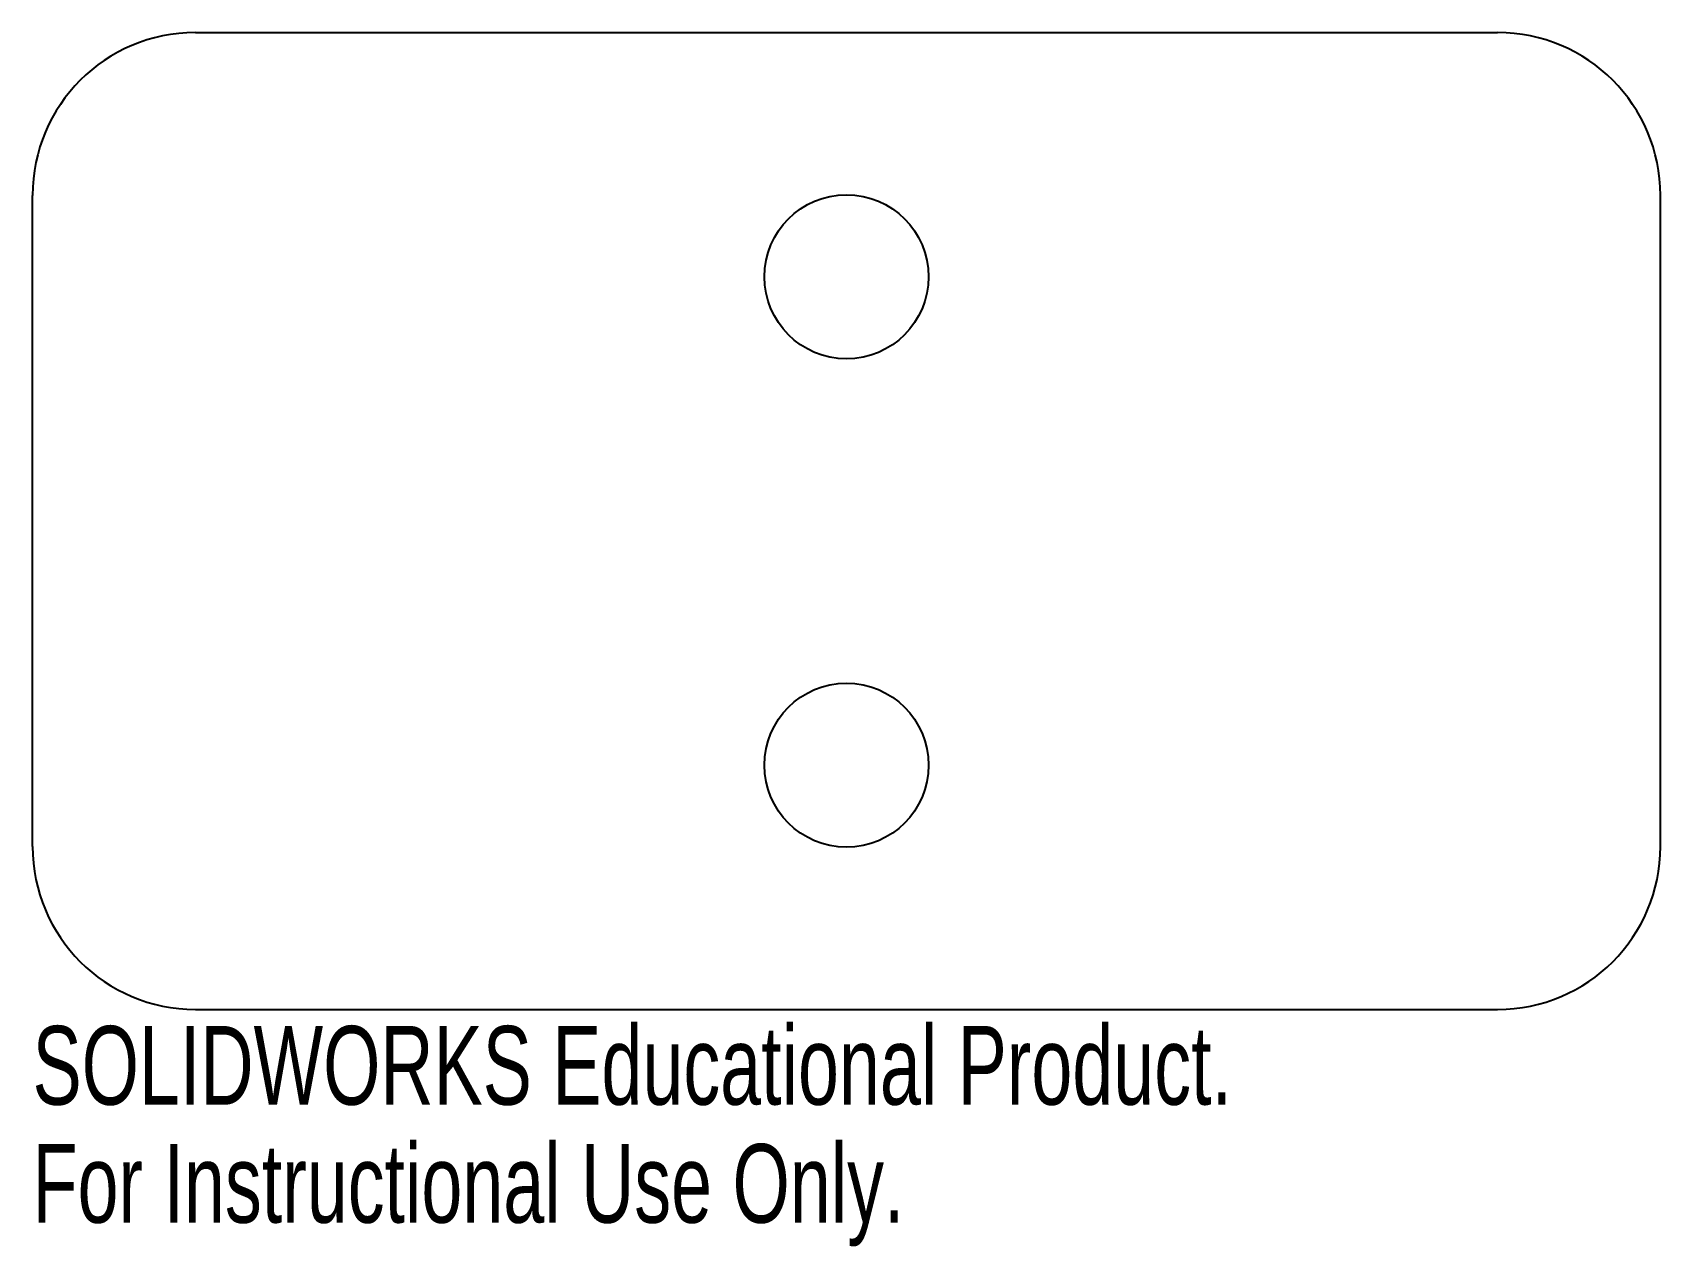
# Model space of a CAD drawing. Header units: millimetres. Extents: x -50 to 50, y -45 to 30.
import ezdxf

# ---------------------------------------------------------------- set-up
doc = ezdxf.new("R2010")
doc.units = ezdxf.units.MM
doc.styles.add('SLDTEXTSTYLE0', font='TXT', dxfattribs={"width": 0.7})

msp = doc.modelspace()

# ---------------------------------------------------------------- linework, layer by layer
at = {"color": 7, "linetype": 'Continuous', "lineweight": 25}
for p, q in [((-40, 30), (40, 30)), ((-50, -20), (-50, 20)), ((50, -20), (50, 20)), ((-40, -30), (40, -30))]:
    msp.add_line(p, q, dxfattribs=at)
for centre in [(0, 15), (0, -15)]:
    msp.add_circle(centre, 5.04, dxfattribs=at)
for centre, start, end in [((40, 20), 0, 90), ((-40, 20), 90, 180), ((-40, -20), 180, 270), ((40, -20), 270, 0)]:
    msp.add_arc(centre, 10, start, end, dxfattribs=at)

# ---------------------------------------------------------------- texts
at = {"color": 7, "linetype": 'Continuous', "char_height": 4.8336, "attachment_point": 1, "style": 'SLDTEXTSTYLE0'}
for s, insert in [('SOLIDWORKS Educational Product.', (-50, -31.02)), ('For Instructional Use Only.', (-50, -38.27))]:
    msp.add_mtext(s, dxfattribs=dict(at, insert=insert))

doc.saveas('drawing.dxf')
